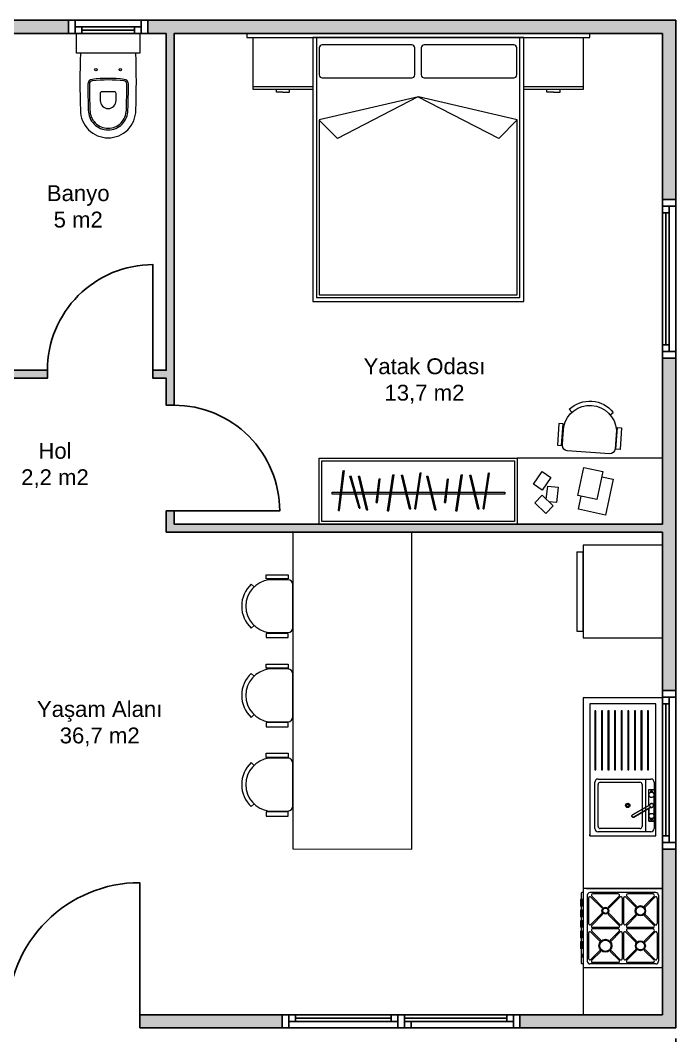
# Model space of a CAD drawing. Header units: inches. Extents: x 321 to 21697, y 7 to 6462.
# Drawn here: x 17733 to 18229, y 994 to 1763 of the extents above; entities that cross this region are included whole.
import ezdxf

# ---------------------------------------------------------------- set-up
doc = ezdxf.new("R2010")
doc.units = ezdxf.units.IN
doc.header["$MEASUREMENT"] = 0
doc.linetypes.add('ACAD_ISO03W100', pattern=[30, 12, -18])
doc.layers.add('Kapı', color=154, linetype='Continuous', true_color=0x0c4697)
doc.layers.add('Pencere', color=141, linetype='Continuous')
doc.layers.add('Veranda', color=31, linetype='Continuous')
doc.layers.add('tefris', color=8, linetype='Continuous', lineweight=5)
doc.layers.add('tefriş', color=8, linetype='Continuous', lineweight=0)
doc.styles.get("Standard").update_dxf_attribs({"font": 'arial.ttf'})

# ---------------------------------------------------------------- blocks, each defined once
blk = doc.blocks.new('hyrgterf-flat-1')
at = {"layer": 'tefris'}
for points in [[(-20.99, 63.99, -0.414214), (0.01, 42.99, -0.017916), (0, 0), (-41.97, 0, -0.017916), (-41.99, 42.99, -0.414214)], [(-26.99, 30.38), (-26.99, 35.78, -0.414214), (-20.99, 41.78, -0.414214), (-14.99, 35.78), (-14.99, 30.38, -0.414214), (-16.19, 29.18), (-20.99, 29.18), (-25.79, 29.18, -0.414214)]]:
    blk.add_lwpolyline(points, format="xyb", close=True, dxfattribs=at)
for points in [[(-35.99, 42.98, -0.414214), (-20.99, 57.98, -0.414214), (-5.99, 42.98, -0.414214)], [(-34.79, 42.98, -0.414214), (-20.99, 56.78, -0.414214), (-7.19, 42.98, -0.414214)], [(-5.98, 42.77, -0.008187), (-5.61, 23.32, -0.379237), (-8.77, 19.74, -0.061884), (-33.2, 19.74, -0.379237), (-36.36, 23.32, -0.008187), (-35.99, 42.77)], [(-7.18, 42.72, -0.008187), (-6.81, 23.32, -0.379237), (-8.91, 20.93, -0.061884), (-33.06, 20.93, -0.379237), (-35.16, 23.32, -0.008187), (-34.79, 42.72)]]:
    blk.add_lwpolyline(points, format="xyb", dxfattribs=at)
for centre, start, end in [((-30.29, 12.38), 90, 270), ((-30.29, 12.38), 270, 90), ((-11.69, 12.38), 90, 270), ((-11.69, 12.38), 270, 90)]:
    blk.add_arc(centre, 0.9, start, end, dxfattribs=at)
blk = doc.blocks.new('fewfe-flat-1')
at = {"layer": 'tefriş'}
for p, q in [((6.16, 29.99), (-14.84, 29.99)), ((-14.84, 29.99), (-14.84, 25.99)), ((6.16, 25.99), (6.16, 29.99)), ((-19.5, 20.25), (-19.5, -20.25)), ((-14.84, 25.99), (6.16, 25.99)), ((3.5, 25.25), (-14.5, 25.25)), ((17.67, 18.38), (20.27, 21.06)), ((17.67, -18.38), (20.27, -21.06)), ((-14.84, -26.01), (6.16, -26.01)), ((-14.84, -30.01), (-14.84, -26.01)), ((-14.5, -25.25), (-7.9, -25.25)), ((-7.9, -25.25), (3.5, -25.25)), ((6.16, -26.01), (6.16, -30.01)), ((6.16, -30.01), (-14.84, -30.01))]:
    blk.add_line(p, q, dxfattribs=at)
for centre, radius, start, end in [((-14.5, 20.25), 5, 90, 180), ((0, 0), 25.5, 277.87991, 82.12009), ((0.86, 0), 28.63, 312.66342, 47.33658), ((-14.5, -20.25), 5, 180, 270)]:
    blk.add_arc(centre, radius, start, end, dxfattribs=at)

msp = doc.modelspace()

# ---------------------------------------------------------------- hatches: boundary and pattern name
h = msp.add_hatch(color=256)
h.dxf.hatch_style = 1
h.paths.add_polyline_path([(17723.44, 1010.16), (17559.44, 1010.16), (17559.44, 1000.16), (17723.44, 1000.16)])
h.paths.add_polyline_path([(17379.44, 1010.16), (17215.44, 1010.16), (17215.44, 1375.66), (17651.44, 1375.66), (17651.44, 1391.66), (17645.44, 1391.66), (17645.44, 1381.66), (17215.44, 1381.66), (17215.44, 1507.41), (17205.44, 1507.41), (17205.44, 1000.16), (17379.44, 1000.16)])
h.paths.add_polyline_path([(17931.44, 1010.16), (17823.44, 1010.16), (17823.44, 1000.16), (17931.44, 1000.16)])
h.paths.add_polyline_path([(18229.44, 1135.66), (18219.44, 1135.66), (18219.44, 1010.16), (18111.44, 1010.16), (18111.44, 1000.16), (18229.44, 1000.16)])
h.paths.add_polyline_path([(18229.44, 1507.41), (18219.44, 1507.41), (18219.44, 1381.66), (18109.44, 1381.66), (17959.44, 1381.66), (17849.44, 1381.66), (17849.44, 1391.66), (17843.44, 1391.66), (17843.44, 1375.66), (18219.44, 1375.66), (18219.44, 1255.66), (18229.44, 1255.66)])
h.paths.add_polyline_path([(17849.44, 1753.16), (18219.44, 1753.16), (18219.44, 1627.41), (18229.44, 1627.41), (18229.44, 1763.16), (17829.47, 1763.16), (17829.47, 1753.16), (17843.44, 1753.16), (17843.44, 1498.16), (17833.44, 1498.16), (17833.44, 1492.16), (17843.44, 1492.16), (17843.44, 1471.66), (17849.44, 1471.66)])
h.paths.add_polyline_path([(17651.44, 1753.16), (17769.47, 1753.16), (17769.47, 1763.16), (17205.44, 1763.16), (17205.44, 1627.41), (17215.44, 1627.41), (17215.44, 1753.16), (17645.44, 1753.16), (17645.44, 1492.16), (17645.44, 1471.66), (17651.44, 1471.66), (17651.44, 1492.16), (17753.44, 1492.16), (17753.44, 1498.16), (17651.44, 1498.16)])

# ---------------------------------------------------------------- linework, layer by layer
for points in [[(17645.44, 1471.66), (17651.44, 1471.66), (17651.44, 1492.16), (17753.44, 1492.16), (17753.44, 1498.16), (17651.44, 1498.16), (17651.44, 1753.16), (17769.47, 1753.16), (17769.47, 1763.16), (17205.44, 1763.16), (17205.44, 1627.41), (17215.44, 1627.41), (17215.44, 1753.16), (17645.44, 1753.16), (17645.44, 1492.16)], [(17829.47, 1763.16), (18229.44, 1763.16), (18229.44, 1627.41), (18219.44, 1627.41), (18219.44, 1753.16), (17849.44, 1753.16), (17849.44, 1471.66), (17843.44, 1471.66), (17843.44, 1492.16), (17833.44, 1492.16), (17833.44, 1498.16), (17843.44, 1498.16), (17843.44, 1753.16), (17829.47, 1753.16)], [(18219.44, 1010.16), (18219.44, 1135.66), (18229.44, 1135.66), (18229.44, 1000.16), (18111.44, 1000.16), (18111.44, 1010.16)], [(17823.44, 1000.16), (17931.44, 1000.16), (17931.44, 1010.16), (17823.44, 1010.16)]]:
    msp.add_lwpolyline(points, close=True)
for points in [[(18219.44, 1375.66), (17843.44, 1375.66), (17843.44, 1391.66), (17849.44, 1391.66), (17849.44, 1381.66), (18219.44, 1381.66), (18219.44, 1507.41), (18229.44, 1507.41), (18229.44, 1255.66), (18219.44, 1255.66)], [(18219.44, 1375.66), (18219.44, 1255.66)]]:
    msp.add_lwpolyline(points)
at = {"layer": 'Kapı'}
for points in [[(17753.44, 1498.16, -0.414214), (17833.44, 1578.16), (17833.44, 1498.16)], [(17849.44, 1471.66, -0.414214), (17929.44, 1391.66), (17849.44, 1391.66)], [(17823.44, 1010.16), (17823.44, 1110.16, 0.414214), (17723.44, 1010.16)]]:
    msp.add_lwpolyline(points, format="xyb", dxfattribs=at)
at = {"layer": 'Pencere'}
for p, q in [((17774.47, 1763.16), (17824.47, 1763.16)), ((17779.47, 1758.16), (17819.47, 1758.16)), ((17779.47, 1755.66), (17819.47, 1755.66)), ((17819.47, 1753.16), (17779.47, 1753.16)), ((18229.44, 1512.41), (18229.44, 1622.41)), ((18219.44, 1517.41), (18219.44, 1617.41)), ((18221.94, 1517.41), (18221.94, 1617.41)), ((18224.44, 1617.41), (18224.44, 1517.41)), ((18219.44, 1145.66), (18219.44, 1245.66)), ((18221.94, 1145.66), (18221.94, 1245.66)), ((18224.44, 1245.66), (18224.44, 1145.66)), ((18229.44, 1140.66), (18229.44, 1250.66)), ((17941.44, 1010.16), (18101.44, 1010.16)), ((17941.44, 1007.66), (18013.94, 1007.66)), ((18023.94, 1007.66), (18101.44, 1007.66)), ((17936.44, 1000.16), (18106.44, 1000.16)), ((18013.94, 1005.16), (17941.44, 1005.16)), ((18101.44, 1005.16), (18023.94, 1005.16))]:
    msp.add_line(p, q, dxfattribs=at)
for points in [[(17769.47, 1763.16), (17774.47, 1763.16), (17774.47, 1753.16), (17769.47, 1753.16), (17769.47, 1763.16)], [(17824.47, 1763.16), (17829.47, 1763.16), (17829.47, 1753.16), (17824.47, 1753.16), (17824.47, 1763.16)], [(17774.47, 1753.16), (17774.47, 1758.16), (17779.47, 1758.16), (17779.47, 1753.16), (17774.47, 1753.16)], [(17819.47, 1753.16), (17819.47, 1758.16), (17824.47, 1758.16), (17824.47, 1753.16), (17819.47, 1753.16)], [(18229.44, 1622.41), (18229.44, 1627.41), (18219.44, 1627.41), (18219.44, 1622.41), (18229.44, 1622.41)], [(18219.44, 1617.41), (18224.44, 1617.41), (18224.44, 1622.41), (18219.44, 1622.41), (18219.44, 1617.41)], [(18219.44, 1512.41), (18224.44, 1512.41), (18224.44, 1517.41), (18219.44, 1517.41), (18219.44, 1512.41)], [(18229.44, 1507.41), (18229.44, 1512.41), (18219.44, 1512.41), (18219.44, 1507.41), (18229.44, 1507.41)], [(18229.44, 1250.66), (18229.44, 1255.66), (18219.44, 1255.66), (18219.44, 1250.66), (18229.44, 1250.66)], [(18219.44, 1245.66), (18224.44, 1245.66), (18224.44, 1250.66), (18219.44, 1250.66), (18219.44, 1245.66)], [(18219.44, 1140.66), (18224.44, 1140.66), (18224.44, 1145.66), (18219.44, 1145.66), (18219.44, 1140.66)], [(18229.44, 1135.66), (18229.44, 1140.66), (18219.44, 1140.66), (18219.44, 1135.66), (18229.44, 1135.66)], [(17931.44, 1000.16), (17936.44, 1000.16), (17936.44, 1010.16), (17931.44, 1010.16), (17931.44, 1000.16)], [(17936.44, 1010.16), (17936.44, 1005.16), (17941.44, 1005.16), (17941.44, 1010.16), (17936.44, 1010.16)], [(18013.94, 1010.16), (18013.94, 1005.16), (18018.94, 1005.16), (18018.94, 1010.16), (18013.94, 1010.16)], [(18018.94, 1000.16), (18023.94, 1000.16), (18023.94, 1010.16), (18018.94, 1010.16), (18018.94, 1000.16)], [(18101.44, 1010.16), (18101.44, 1005.16), (18106.44, 1005.16), (18106.44, 1010.16), (18101.44, 1010.16)], [(18106.44, 1000.16), (18111.44, 1000.16), (18111.44, 1010.16), (18106.44, 1010.16), (18106.44, 1000.16)], [(18023.94, 1005.16), (18023.94, 1000.16), (18028.94, 1000.16), (18028.94, 1005.16), (18023.94, 1005.16)]]:
    msp.add_lwpolyline(points, dxfattribs=at)
at = {"layer": 'tefris'}
for p, q in [((17959.44, 1742.28), (17959.44, 1721.82)), ((18029.44, 1744.55), (17961.71, 1744.55)), ((18031.71, 1721.82), (18031.71, 1742.28)), ((18036.71, 1742.28), (18036.71, 1721.82)), ((18106.71, 1744.55), (18038.98, 1744.55)), ((18108.98, 1721.82), (18108.98, 1742.28)), ((17961.71, 1719.55), (18029.44, 1719.55)), ((18038.98, 1719.55), (18106.71, 1719.55)), ((17931.94, 1708.66), (17936.94, 1708.66)), ((18136.94, 1708.66), (18141.94, 1708.66)), ((18034.56, 1705.25), (17959.42, 1687.67)), ((18034.14, 1705.15), (17973.33, 1673.75)), ((18095.53, 1673.76), (18034.14, 1705.15)), ((18109.44, 1687.67), (18034.56, 1705.25)), ((17973.33, 1673.75), (17959.44, 1687.63)), ((17959.44, 1687.63), (17959.44, 1555.16)), ((18109.44, 1687.67), (18095.53, 1673.76)), ((18109.44, 1555.16), (18109.44, 1687.67)), ((17959.44, 1555.16), (18109.44, 1555.16)), ((18214.44, 1245.66), (18164.44, 1245.66)), ((18164.44, 1245.66), (18164.44, 1145.66)), ((18214.44, 1245.66), (18213.44, 1245.66)), ((18214.44, 1145.66), (18214.44, 1245.66)), ((18168.12, 1240.25), (18168.12, 1195.61)), ((18168.95, 1240.25), (18168.12, 1240.25)), ((18168.95, 1195.61), (18168.95, 1240.25)), ((18173.12, 1240.25), (18173.12, 1195.61)), ((18173.95, 1240.25), (18173.12, 1240.25)), ((18173.95, 1195.61), (18173.95, 1240.25)), ((18178.12, 1240.25), (18178.12, 1195.61)), ((18178.95, 1240.25), (18178.12, 1240.25)), ((18178.95, 1195.61), (18178.95, 1240.25)), ((18183.12, 1240.25), (18183.12, 1195.61)), ((18183.95, 1240.25), (18183.12, 1240.25)), ((18183.95, 1195.61), (18183.95, 1240.25)), ((18188.12, 1240.25), (18188.12, 1195.61)), ((18188.95, 1240.25), (18188.12, 1240.25)), ((18188.95, 1195.61), (18188.95, 1240.25)), ((18193.12, 1240.25), (18193.12, 1195.61)), ((18193.95, 1240.25), (18193.12, 1240.25)), ((18193.95, 1195.61), (18193.95, 1240.25)), ((18198.12, 1240.25), (18198.12, 1195.61)), ((18198.95, 1240.25), (18198.12, 1240.25)), ((18198.95, 1195.61), (18198.95, 1240.25)), ((18203.12, 1240.25), (18203.12, 1195.61)), ((18203.95, 1240.25), (18203.12, 1240.25)), ((18203.95, 1195.61), (18203.95, 1240.25)), ((18208.12, 1240.25), (18208.12, 1195.61)), ((18208.95, 1240.25), (18208.12, 1240.25)), ((18208.95, 1195.61), (18208.95, 1240.25)), ((18168.12, 1195.61), (18168.95, 1195.61)), ((18173.12, 1195.61), (18173.95, 1195.61)), ((18178.12, 1195.61), (18178.95, 1195.61)), ((18183.12, 1195.61), (18183.95, 1195.61)), ((18188.12, 1195.61), (18188.95, 1195.61)), ((18193.12, 1195.61), (18193.95, 1195.61)), ((18198.12, 1195.61), (18198.95, 1195.61)), ((18203.12, 1195.61), (18203.95, 1195.61)), ((18208.12, 1195.61), (18208.95, 1195.61)), ((18168.12, 1151.16), (18168.12, 1186.16)), ((18170.62, 1188.66), (18210.62, 1188.66)), ((18170.62, 1152.82), (18170.62, 1184.49)), ((18172.29, 1186.16), (18202.29, 1186.16)), ((18203.95, 1184.49), (18203.95, 1152.82)), ((18206.45, 1188.66), (18206.45, 1148.66)), ((18213.12, 1186.16), (18213.12, 1151.16)), ((18209.12, 1180.66), (18213.12, 1180.66)), ((18209.12, 1168.67), (18209.12, 1180.66)), ((18210.62, 1179.66), (18210.62, 1178.54)), ((18211.62, 1179.66), (18210.62, 1179.66)), ((18211.62, 1178.54), (18211.62, 1179.66)), ((18213.12, 1180.66), (18213.12, 1156.66)), ((18209.63, 1168.95), (18196.76, 1161.52)), ((18197.76, 1159.79), (18210.63, 1167.22)), ((18209.12, 1156.66), (18209.12, 1166.35)), ((18213.12, 1156.66), (18209.12, 1156.66)), ((18210.62, 1157.66), (18210.62, 1158.77)), ((18211.62, 1157.66), (18210.62, 1157.66)), ((18211.62, 1158.77), (18211.62, 1157.66)), ((18164.44, 1145.66), (18164.44, 1146.66)), ((18164.44, 1145.66), (18214.44, 1145.66)), ((18210.62, 1148.66), (18170.62, 1148.66)), ((18202.29, 1151.16), (18172.29, 1151.16)), ((18158.36, 1102.66), (18157.86, 1102.16)), ((18157.86, 1102.16), (18157.86, 1097.35)), ((18159.44, 1102.66), (18158.36, 1102.66)), ((18159.44, 1105.16), (18159.94, 1105.66)), ((18159.44, 1105.16), (18159.44, 1046.16)), ((18218.94, 1105.66), (18159.94, 1105.66)), ((18161.94, 1105.66), (18219.44, 1105.66)), ((18162.44, 1100.66), (18162.44, 1050.66)), ((18214.44, 1102.66), (18164.44, 1102.66)), ((18165.86, 1099.95), (18174.07, 1091.74)), ((18185.82, 1101.66), (18166.56, 1101.66)), ((18186.53, 1099.95), (18178.31, 1091.74)), ((18199.86, 1092.44), (18192.36, 1099.95)), ((18212.32, 1101.66), (18193.06, 1101.66)), ((18213.03, 1099.95), (18205.52, 1092.44)), ((18216.44, 1100.66), (18216.44, 1050.66)), ((18219.44, 1105.16), (18218.94, 1105.66)), ((18219.44, 1105.16), (18219.44, 1046.16)), ((18157.44, 1097.35), (18157.44, 1092.35)), ((18159.44, 1097.35), (18157.44, 1097.35)), ((18159.44, 1092.35), (18157.44, 1092.35)), ((18157.86, 1092.35), (18157.86, 1089.35)), ((18158.44, 1097.35), (18158.44, 1092.35)), ((18158.94, 1097.35), (18158.94, 1092.35)), ((18163.44, 1098.54), (18163.44, 1079.28)), ((18165.15, 1099.24), (18173.36, 1091.03)), ((18187.24, 1099.24), (18179.02, 1091.03)), ((18188.94, 1098.54), (18188.94, 1079.28)), ((18189.94, 1098.54), (18189.94, 1079.28)), ((18199.16, 1091.74), (18191.65, 1099.24)), ((18199.86, 1092.44), (18199.16, 1091.74)), ((18206.23, 1091.74), (18205.52, 1092.44)), ((18213.74, 1099.24), (18206.23, 1091.74)), ((18215.44, 1098.54), (18215.44, 1079.28)), ((18157.44, 1089.35), (18157.44, 1084.35)), ((18159.44, 1089.35), (18157.44, 1089.35)), ((18159.44, 1084.35), (18157.44, 1084.35)), ((18157.86, 1084.35), (18157.86, 1081.35)), ((18158.44, 1089.35), (18158.44, 1084.35)), ((18158.94, 1089.35), (18158.94, 1084.35)), ((18173.36, 1086.79), (18165.15, 1078.57)), ((18174.07, 1086.08), (18165.86, 1077.86)), ((18174.07, 1091.74), (18173.36, 1091.03)), ((18173.36, 1086.79), (18174.07, 1086.08)), ((18178.31, 1091.74), (18179.02, 1091.03)), ((18179.02, 1086.79), (18178.31, 1086.08)), ((18178.31, 1086.08), (18186.53, 1077.86)), ((18179.02, 1086.79), (18187.24, 1078.57)), ((18199.16, 1086.08), (18191.65, 1078.57)), ((18199.86, 1085.37), (18192.36, 1077.86)), ((18199.86, 1085.37), (18199.16, 1086.08)), ((18206.23, 1086.08), (18205.52, 1085.37)), ((18213.03, 1077.86), (18205.52, 1085.37)), ((18213.74, 1078.57), (18206.23, 1086.08)), ((18159.44, 1081.35), (18157.44, 1081.35)), ((18157.44, 1081.35), (18157.44, 1076.35)), ((18158.44, 1081.35), (18158.44, 1076.35)), ((18158.94, 1081.35), (18158.94, 1076.35)), ((18159.44, 1076.35), (18157.44, 1076.35)), ((18159.44, 1073.35), (18157.44, 1073.35)), ((18157.44, 1073.35), (18157.44, 1068.35)), ((18157.86, 1076.35), (18157.86, 1073.35)), ((18158.44, 1073.35), (18158.44, 1068.35)), ((18158.94, 1073.35), (18158.94, 1068.35)), ((18163.44, 1072.04), (18163.44, 1052.78)), ((18165.15, 1072.74), (18171.95, 1065.94)), ((18165.86, 1073.45), (18172.66, 1066.65)), ((18185.82, 1076.16), (18166.56, 1076.16)), ((18185.82, 1075.16), (18166.56, 1075.16)), ((18186.53, 1073.45), (18179.73, 1066.65)), ((18187.24, 1072.74), (18180.44, 1065.94)), ((18188.94, 1072.04), (18188.94, 1052.78)), ((18189.94, 1072.04), (18189.94, 1052.78)), ((18191.65, 1072.74), (18199.16, 1065.24)), ((18192.36, 1073.45), (18199.86, 1065.94)), ((18212.32, 1076.16), (18193.06, 1076.16)), ((18212.32, 1075.16), (18193.06, 1075.16)), ((18205.52, 1065.94), (18213.03, 1073.45)), ((18206.23, 1065.24), (18213.74, 1072.74)), ((18215.44, 1072.04), (18215.44, 1052.78)), ((18159.44, 1068.35), (18157.44, 1068.35)), ((18159.44, 1065.35), (18157.44, 1065.35)), ((18157.44, 1065.35), (18157.44, 1060.35)), ((18157.86, 1068.35), (18157.86, 1065.35)), ((18158.44, 1065.35), (18158.44, 1060.35)), ((18158.94, 1065.35), (18158.94, 1060.35)), ((18172.66, 1066.65), (18171.95, 1065.94)), ((18179.73, 1066.65), (18180.44, 1065.94)), ((18199.16, 1065.24), (18199.86, 1065.94)), ((18205.52, 1065.94), (18206.23, 1065.24)), ((18159.44, 1060.35), (18157.44, 1060.35)), ((18157.86, 1060.35), (18157.86, 1049.16)), ((18159.44, 1055.85), (18158.36, 1055.85)), ((18158.36, 1055.85), (18158.36, 1053.85)), ((18159.44, 1053.85), (18158.36, 1053.85)), ((18171.95, 1058.87), (18165.15, 1052.07)), ((18172.66, 1058.16), (18165.86, 1051.36)), ((18171.95, 1058.87), (18172.66, 1058.16)), ((18180.44, 1058.87), (18179.73, 1058.16)), ((18179.73, 1058.16), (18186.53, 1051.36)), ((18180.44, 1058.87), (18187.24, 1052.07)), ((18191.65, 1052.07), (18199.16, 1059.58)), ((18192.36, 1051.36), (18199.86, 1058.87)), ((18199.16, 1059.58), (18199.86, 1058.87)), ((18205.52, 1058.87), (18206.23, 1059.58)), ((18205.52, 1058.87), (18213.03, 1051.36)), ((18206.23, 1059.58), (18213.74, 1052.07)), ((18157.86, 1049.16), (18158.36, 1048.66)), ((18159.44, 1048.66), (18158.36, 1048.66)), ((18159.94, 1045.66), (18159.44, 1046.16)), ((18218.94, 1045.66), (18159.94, 1045.66)), ((18214.44, 1048.66), (18164.44, 1048.66)), ((18185.82, 1049.66), (18166.56, 1049.66)), ((18212.32, 1049.66), (18193.06, 1049.66)), ((18219.44, 1046.16), (18218.94, 1045.66))]:
    msp.add_line(p, q, dxfattribs=at)
at = {"layer": 'tefris', "lineweight": 0}
for p, q in [((17973.89, 1391.95), (17977.58, 1422.16)), ((17974.82, 1391.95), (17978.5, 1422.16)), ((17989.55, 1393.79), (17982.64, 1417.87)), ((17990.47, 1393.79), (17983.56, 1417.87)), ((17995.23, 1392.41), (17989.24, 1418.02)), ((17996.15, 1392.41), (17990.16, 1418.02)), ((18002.6, 1398.09), (18004.75, 1415.88)), ((18003.52, 1398.09), (18005.67, 1415.88)), ((18011.19, 1391.8), (18015.18, 1419.1)), ((18012.11, 1391.8), (18016.1, 1419.1)), ((18027.77, 1393.18), (18021.78, 1418.79)), ((18028.69, 1393.18), (18022.7, 1418.79)), ((18031.76, 1393.18), (18035.75, 1420.48)), ((18032.68, 1393.18), (18036.67, 1420.48)), ((18047.01, 1392.41), (18041.02, 1418.02)), ((18047.93, 1392.41), (18041.94, 1418.02)), ((18054.37, 1398.09), (18056.52, 1415.88)), ((18055.29, 1398.09), (18057.44, 1415.88)), ((18062.97, 1391.8), (18066.96, 1419.1)), ((18063.89, 1391.8), (18067.88, 1419.1)), ((18079.55, 1393.18), (18073.56, 1418.79)), ((18080.47, 1393.18), (18074.48, 1418.79)), ((18083.54, 1393.18), (18087.53, 1420.48)), ((18084.46, 1393.18), (18088.43, 1420.35))]:
    msp.add_line(p, q, dxfattribs=at)
at = {"layer": 'tefris', "lineweight": 0, "ltscale": 50}
for p, q in [((17977.58, 1422.16), (17978.49, 1422.05)), ((17982.64, 1417.87), (17983.56, 1417.87)), ((17989.24, 1418.02), (17990.16, 1418.02)), ((18004.75, 1415.88), (18005.67, 1415.88)), ((18015.18, 1419.1), (18016.1, 1419.1)), ((18021.78, 1418.79), (18022.7, 1418.79)), ((18035.75, 1420.48), (18036.67, 1420.48)), ((18041.02, 1418.02), (18041.94, 1418.02)), ((18056.52, 1415.88), (18057.43, 1415.77)), ((18066.96, 1419.1), (18067.86, 1418.97)), ((18073.56, 1418.79), (18074.48, 1418.79)), ((18087.53, 1420.48), (18088.43, 1420.35)), ((17973.89, 1391.95), (17974.82, 1391.95)), ((17989.55, 1393.79), (17990.47, 1393.79)), ((17995.23, 1392.41), (17996.15, 1392.41)), ((18002.6, 1398.09), (18003.5, 1397.98)), ((18011.19, 1391.8), (18012.11, 1391.8)), ((18027.77, 1393.18), (18028.69, 1393.18)), ((18031.76, 1393.18), (18032.68, 1393.18)), ((18047.01, 1392.41), (18047.93, 1392.41)), ((18054.37, 1398.09), (18055.29, 1398.09)), ((18062.97, 1391.8), (18063.89, 1391.8)), ((18079.55, 1393.18), (18080.47, 1393.18)), ((18083.54, 1393.18), (18084.46, 1393.18))]:
    msp.add_line(p, q, dxfattribs=at)
at = {"layer": 'tefris', "ltscale": 0.05}
for p, q in [((18219.44, 1365.66), (18159.44, 1365.66)), ((18159.44, 1365.66), (18159.44, 1295.66)), ((18219.44, 1295.66), (18219.44, 1365.66)), ((18154.44, 1360.66), (18154.44, 1300.66)), ((18159.44, 1300.66), (18159.44, 1360.66)), ((18154.44, 1300.66), (18159.44, 1300.66)), ((18159.44, 1295.66), (18219.44, 1295.66))]:
    msp.add_line(p, q, dxfattribs=at)
at = {"layer": 'tefris', "ltscale": 50}
msp.add_line((18154.44, 1360.66), (18159.44, 1360.66), dxfattribs=at)
at = {"layer": 'tefris'}
for points in [[(17775.49, 1738.16), (17775.49, 1753.16), (17823.46, 1753.16), (17823.46, 1738.16)], [(17904.44, 1750.16), (18164.44, 1750.16), (18164.44, 1753.16), (17904.44, 1753.16)], [(17954.44, 1550.16), (18114.44, 1550.16), (18114.44, 1750.16), (17954.44, 1750.16)], [(18109.44, 1381.66), (17959.44, 1381.66), (17959.44, 1431.66), (18109.44, 1431.66)], [(18107.44, 1383.66), (17961.44, 1383.66), (17961.44, 1429.66), (18107.44, 1429.66)], [(17939.44, 1375.77), (17939.44, 1135.77), (18029.44, 1135.66), (18029.44, 1375.66)], [(18159.44, 1250.16), (18159.44, 1010.16), (18219.44, 1010.16), (18219.44, 1250.16)]]:
    msp.add_lwpolyline(points, close=True, dxfattribs=at)
for points in [[(17909.44, 1750.16), (17954.44, 1750.16), (17954.44, 1712.66), (17909.44, 1712.66), (17909.44, 1750.16)], [(17954.44, 1750.16), (17954.44, 1550.16), (18114.44, 1550.16), (18114.44, 1750.16)], [(17957.44, 1750.16), (17957.44, 1553.16), (18111.44, 1553.16), (18111.44, 1750.16)], [(18114.44, 1750.16), (18159.44, 1750.16), (18159.44, 1712.66), (18114.44, 1712.66), (18114.44, 1750.16)], [(17954.44, 1712.66), (17954.44, 1710.66), (17909.44, 1710.66), (17909.44, 1712.66)], [(17931.94, 1708.66), (17926.94, 1708.66), (17926.94, 1710.66)], [(17936.94, 1708.66), (17936.94, 1710.66)], [(18159.44, 1712.66), (18159.44, 1710.66), (18114.44, 1710.66), (18114.44, 1712.66)], [(18136.94, 1708.66), (18131.94, 1708.66), (18131.94, 1710.66)], [(18141.94, 1708.66), (18141.94, 1710.66)], [(18109.44, 1431.66), (18109.44, 1381.66), (18219.44, 1381.66), (18219.44, 1431.66), (18109.44, 1431.66)], [(18212.62, 1168.66), (18212.59, 1168.96), (18212.5, 1169.24), (18212.36, 1169.5), (18212.17, 1169.73), (18211.95, 1169.9), (18211.69, 1170.04), (18211.41, 1170.13), (18211.12, 1170.16), (18210.83, 1170.13), (18210.55, 1170.05), (18210.29, 1169.91), (18210.06, 1169.71), (18209.87, 1169.49), (18209.73, 1169.23), (18209.65, 1168.96), (18209.62, 1168.66), (18209.65, 1168.36), (18209.73, 1168.09), (18209.87, 1167.83), (18210.06, 1167.6), (18210.28, 1167.41), (18210.54, 1167.27), (18210.84, 1167.18), (18211.12, 1167.16), (18211.42, 1167.19), (18211.69, 1167.27), (18211.95, 1167.41), (18212.19, 1167.6), (18212.37, 1167.83), (18212.51, 1168.09), (18212.59, 1168.36), (18212.62, 1168.66), (18212.59, 1168.36), (18212.51, 1168.09), (18212.37, 1167.83), (18212.19, 1167.6), (18211.95, 1167.41), (18211.69, 1167.27), (18211.42, 1167.19), (18211.12, 1167.16), (18210.84, 1167.18), (18210.66, 1167.24), (18210.63, 1167.22), (18197.76, 1159.79), (18197.52, 1159.69), (18197.26, 1159.66), (18197.01, 1159.69), (18196.76, 1159.79), (18196.56, 1159.95), (18196.4, 1160.16), (18196.3, 1160.39), (18196.26, 1160.66), (18196.3, 1160.92), (18196.4, 1161.15), (18196.56, 1161.36), (18196.76, 1161.52), (18209.63, 1168.95), (18209.12, 1168.67), (18209.12, 1180.66), (18213.12, 1180.66), (18213.12, 1156.66), (18209.12, 1156.66), (18209.12, 1166.35), (18209.12, 1160.66), (18209.15, 1161), (18209.24, 1161.34), (18209.39, 1161.66), (18209.59, 1161.95), (18209.82, 1162.18), (18210.12, 1162.39), (18210.44, 1162.54), (18210.78, 1162.63), (18211.12, 1162.66), (18211.47, 1162.63), (18211.81, 1162.54), (18212.13, 1162.39), (18212.41, 1162.19), (18212.64, 1161.96), (18212.85, 1161.66), (18213, 1161.35), (18213.09, 1161.01), (18213.12, 1160.67), (18213.09, 1160.3), (18213, 1159.97), (18212.85, 1159.65), (18212.65, 1159.37), (18212.41, 1159.13), (18212.12, 1158.92), (18211.8, 1158.78), (18211.62, 1158.72), (18211.62, 1157.66), (18210.62, 1157.66), (18210.62, 1158.72), (18210.62, 1158.73), (18210.77, 1158.69), (18211.12, 1158.66), (18211.46, 1158.69), (18211.8, 1158.78), (18211.62, 1158.73), (18211.62, 1158.72), (18211.62, 1158.73), (18211.62, 1158.72), (18211.46, 1158.69), (18211.12, 1158.66), (18210.77, 1158.69), (18210.62, 1158.73), (18210.43, 1158.78), (18210.11, 1158.93), (18209.84, 1159.12), (18209.58, 1159.38), (18209.38, 1159.67), (18209.24, 1159.97), (18209.15, 1160.31), (18209.12, 1160.66), (18209.12, 1156.66), (18213.12, 1156.66), (18213.12, 1176.66), (18213.09, 1176.31), (18213, 1175.97), (18212.85, 1175.66), (18212.65, 1175.37), (18212.41, 1175.13), (18212.16, 1174.95), (18211.83, 1174.79), (18211.46, 1174.69), (18211.12, 1174.66), (18210.77, 1174.69), (18210.43, 1174.78), (18210.12, 1174.93), (18209.83, 1175.13), (18209.59, 1175.37), (18209.39, 1175.66), (18209.24, 1175.98), (18209.15, 1176.31), (18209.12, 1176.66), (18209.15, 1177), (18209.25, 1177.37), (18209.4, 1177.67), (18209.6, 1177.95), (18209.85, 1178.2), (18210.11, 1178.38), (18210.42, 1178.53), (18210.62, 1178.59), (18210.62, 1179.66), (18211.62, 1179.66), (18211.62, 1178.59), (18211.81, 1178.54), (18212.12, 1178.39), (18212.4, 1178.19), (18212.65, 1177.94), (18212.85, 1177.66), (18213, 1177.35), (18213.09, 1176.98), (18213.12, 1176.66), (18213.09, 1176.98), (18213, 1177.35), (18212.85, 1177.66), (18212.65, 1177.94), (18212.4, 1178.19), (18212.12, 1178.39), (18211.62, 1178.59), (18211.12, 1178.66), (18210.79, 1178.63), (18210.62, 1178.58), (18210.62, 1178.59)]]:
    msp.add_lwpolyline(points, dxfattribs=at)
at = {"layer": 'tefris', "lineweight": 0}
for points in [[(18169.75, 1400.33), (18155.39, 1403.44), (18159.96, 1424.56), (18174.32, 1421.45)], [(18128.18, 1407.39), (18121.65, 1411.98), (18128.39, 1421.59), (18134.93, 1417)], [(18136.66, 1395.42), (18131.1, 1389.68), (18122.67, 1397.86), (18128.23, 1403.59)]]:
    msp.add_lwpolyline(points, close=True, dxfattribs=at)
for points in [[(18173.46, 1417.49), (18182, 1415.64), (18176.14, 1388.55), (18155.8, 1392.95), (18157.95, 1402.88)], [(18131.33, 1400.58), (18132.49, 1410.51), (18140.42, 1409.59), (18139.06, 1397.92), (18133.39, 1398.59)], [(17975.4, 1404.32), (17969.15, 1404.32), (17969.15, 1405.84), (17975.59, 1405.84)], [(17986.53, 1404.32), (17976.32, 1404.32)], [(17976.51, 1405.84), (17986.1, 1405.84)], [(17987.02, 1405.84), (17992.09, 1405.84)], [(17992.45, 1404.32), (17987.45, 1404.32)], [(17993.01, 1405.84), (18003.53, 1405.84)], [(18003.35, 1404.32), (17993.37, 1404.32)], [(18013.02, 1404.32), (18004.27, 1404.32)], [(18004.45, 1405.84), (18013.24, 1405.84)], [(18025.17, 1404.32), (18013.94, 1404.32)], [(18014.17, 1405.84), (18024.81, 1405.84)], [(18025.73, 1405.84), (18033.61, 1405.84)], [(18033.39, 1404.32), (18026.09, 1404.32)], [(18044.22, 1404.32), (18034.31, 1404.32)], [(18034.53, 1405.84), (18043.87, 1405.84)], [(18044.79, 1405.84), (18055.31, 1405.84)], [(18055.13, 1404.32), (18045.14, 1404.32)], [(18064.8, 1404.32), (18056.05, 1404.32)], [(18056.23, 1405.84), (18065.02, 1405.84)], [(18076.94, 1404.32), (18065.72, 1404.32)], [(18065.94, 1405.84), (18076.59, 1405.84)], [(18077.51, 1405.84), (18085.39, 1405.84)], [(18085.16, 1404.32), (18077.86, 1404.32)], [(18086.31, 1405.84), (18099.98, 1405.84), (18099.98, 1404.32), (18086.09, 1404.32)]]:
    msp.add_lwpolyline(points, dxfattribs=at)
at = {"layer": 'tefris'}
for centre, radius in [((18211.12, 1176.66), 2), ((18193.12, 1168.66), 1.67), ((18191.74, 1168.66), 0.195), ((18192.18, 1169.63), 0.195), ((18193.12, 1168.66), 1.1), ((18193.12, 1168.66), 0.833), ((18193.12, 1170.03), 0.195), ((18194.08, 1169.6), 0.195), ((18194.51, 1168.66), 0.195), ((18211.12, 1168.66), 1.5), ((18192.14, 1167.69), 0.195), ((18193.12, 1167.29), 0.195), ((18194.09, 1167.69), 0.195), ((18211.12, 1160.66), 2), ((18202.69, 1088.91), 3.89), ((18202.69, 1088.91), 3.29), ((18176.19, 1088.91), 2.64), ((18176.19, 1088.91), 2.04), ((18176.19, 1062.41), 4.88), ((18176.19, 1062.41), 4.28), ((18202.69, 1062.41), 3.76), ((18202.69, 1062.41), 3.16)]:
    msp.add_circle(centre, radius, dxfattribs=at)
for centre, radius, start, end in [((17961.71, 1742.28), 2.27, 90, 180), ((18029.44, 1742.28), 2.27, 0, 90), ((18038.98, 1742.28), 2.27, 90, 180), ((18106.71, 1742.28), 2.27, 0, 90), ((17961.71, 1721.82), 2.27, 180, 270), ((18029.44, 1721.82), 2.27, 270, 0), ((18038.98, 1721.82), 2.27, 180, 270), ((18106.71, 1721.82), 2.27, 270, 0), ((18170.62, 1186.16), 2.5, 90, 180), ((18172.29, 1184.49), 1.67, 90, 180), ((18202.29, 1184.49), 1.67, 0, 90), ((18210.62, 1186.16), 2.5, 0, 90), ((18197.26, 1160.66), 1, 120, 300), ((18170.62, 1151.16), 2.5, 180, 270), ((18172.29, 1152.82), 1.67, 180, 270), ((18202.29, 1152.82), 1.67, 270, 0), ((18210.62, 1151.16), 2.5, 270, 0), ((18164.44, 1100.66), 2, 90, 180), ((18164.44, 1098.54), 1, 45, 180), ((18166.56, 1100.66), 1, 90, 225), ((18185.82, 1100.66), 1, 315, 90), ((18187.94, 1098.54), 1, 0, 135), ((18190.94, 1098.54), 1, 45, 180), ((18193.06, 1100.66), 1, 90, 225), ((18212.32, 1100.66), 1, 315, 90), ((18214.44, 1098.54), 1, 0, 135), ((18214.44, 1100.66), 2, 0, 90), ((18164.44, 1079.28), 1, 180, 315), ((18166.56, 1077.16), 1, 135, 270), ((18185.82, 1077.16), 1, 270, 45), ((18187.94, 1079.28), 1, 225, 0), ((18190.94, 1079.28), 1, 180, 315), ((18193.06, 1077.16), 1, 135, 270), ((18212.32, 1077.16), 1, 270, 45), ((18214.44, 1079.28), 1, 225, 0), ((18164.44, 1072.04), 1, 45, 180), ((18166.56, 1074.16), 1, 90, 225), ((18185.82, 1074.16), 1, 315, 90), ((18187.94, 1072.04), 1, 0, 135), ((18190.94, 1072.04), 1, 45, 180), ((18193.06, 1074.16), 1, 90, 225), ((18212.32, 1074.16), 1, 315, 90), ((18214.44, 1072.04), 1, 0, 135), ((18164.44, 1050.66), 2, 180, 270), ((18164.44, 1052.78), 1, 180, 315), ((18166.56, 1050.66), 1, 135, 270), ((18185.82, 1050.66), 1, 270, 45), ((18187.94, 1052.78), 1, 225, 0), ((18190.94, 1052.78), 1, 180, 315), ((18193.06, 1050.66), 1, 135, 270), ((18212.32, 1050.66), 1, 270, 45), ((18214.44, 1052.78), 1, 225, 0), ((18214.44, 1050.66), 2, 270, 0)]:
    msp.add_arc(centre, radius, start, end, dxfattribs=at)
at = {"layer": 'Veranda', "linetype": 'ACAD_ISO03W100'}
msp.add_lwpolyline([(17205.44, 1000.16), (17205.44, 710.16), (18229.44, 710.16), (18229.44, 1000.16)], dxfattribs=at)

# ---------------------------------------------------------------- block references
at = {"layer": 'tefris', "xscale": -1, "rotation": 180}
msp.add_blockref('hyrgterf-flat-1', (17820.46, 1738.16), dxfattribs=at)
at = {"layer": 'tefris', "yscale": 0.7920000000000001, "zscale": 0.7920000000000001}
for p, xscale, rotation in [((18164.36, 1451.44), -0.7920000000000001, 266.0487303555884), ((17924, 1319.54), 0.7920000000000001, 180), ((17924, 1251.97), 0.7920000000000001, 180), ((17924, 1184.4), 0.7920000000000001, 180)]:
    msp.add_blockref('fewfe-flat-1', p, dxfattribs=dict(at, xscale=xscale, rotation=rotation))

# ---------------------------------------------------------------- texts
at = {"char_height": 12, "attachment_point": 1}
for s, width, insert in [('\\pxqc;Banyo\\P5 m2', 158.8444, (17697.38, 1638.27)), ('\\pxqc;Yatak Odası\\P13,7 m2', 158.8444, (17959.68, 1507.21)), ('\\pxqc;Hol\\P2,2 m2', 76.3575, (17721.02, 1443.17)), ('\\pxqc;Yaşam Alanı\\P36,7 m2', 158.8444, (17713.64, 1247.65))]:
    msp.add_mtext_dynamic_manual_height_columns(s, width=width, gutter_width=12.5, heights=[0], dxfattribs=dict(at, insert=insert))

doc.saveas('drawing.dxf')
